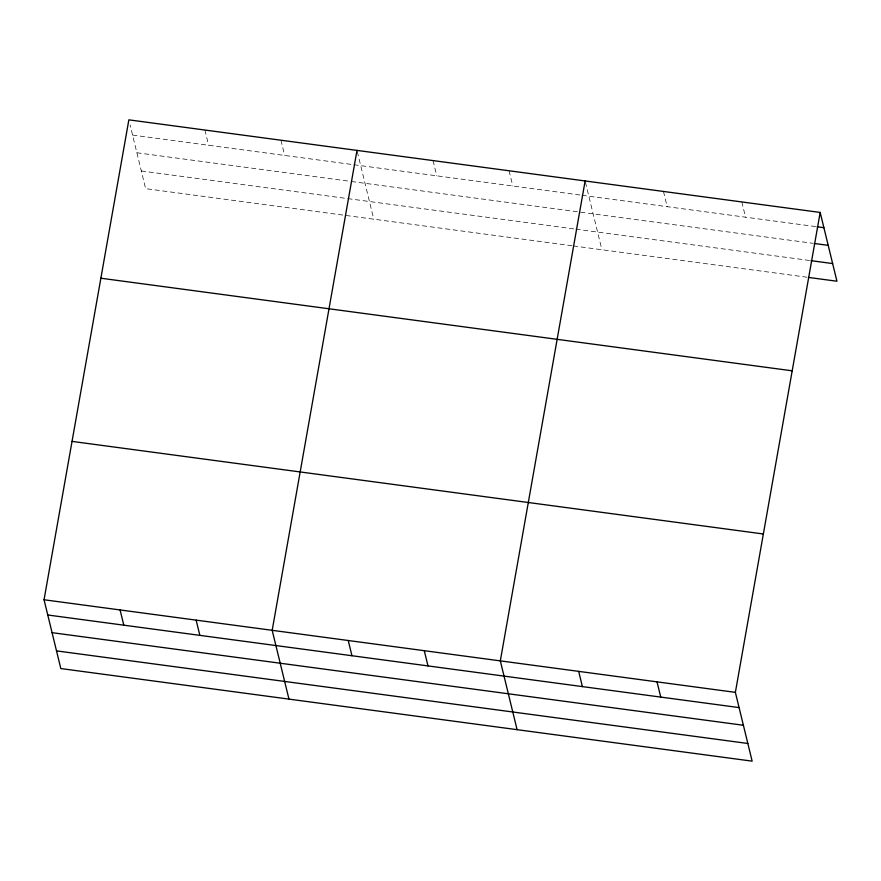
<?xml version="1.0" encoding="UTF-8"?>
<svg xmlns="http://www.w3.org/2000/svg" width="881" height="881" viewBox="0 0 881 881"><rect width="100%" height="100%" fill="white"/><g stroke="black" fill="none" stroke-linecap="round" stroke-linejoin="round"><path stroke-width="0.66" stroke-dasharray="4.41 3.3" d="M132.568 135.079L352.554 164.549M353.92 164.725L580.7 195.097M582.055 195.285L815.784 226.593M136.874 152.754L350.076 181.31M351.431 181.497L813.339 243.354M141.312 170.969L346.365 198.434M347.731 198.61L574.511 228.983M575.866 229.17L809.672 260.49M572.022 245.755L145.629 188.644L130.091 124.926M573.388 245.931L807.227 277.251M741.835 201.947L745.546 217.178M663.481 191.452L667.192 206.683M585.436 182.235L601.899 249.752M509.086 170.782L512.797 186.012M433.045 160.595L436.756 175.826M357.301 151.675L373.764 219.204M280.951 140.222L284.662 155.452M204.899 130.036L208.61 145.266"/><path stroke-width="1.32" d="M820.178 212.442L735.371 692.356L752.143 761.151L60.822 668.558L44.05 599.763L128.857 119.849L820.178 212.442L836.95 281.237L808.582 277.438M356.992 150.409L272.185 630.322L288.957 699.107M585.127 180.968L500.32 660.871L517.092 729.666M817.139 226.769L823.889 227.672M814.694 243.541L828.206 245.347M811.027 260.666L832.644 263.562M100.874 278.22L792.195 370.813M72.033 441.392L763.364 533.985M44.05 599.763L735.371 692.356M47.761 614.993L739.082 707.586M52.067 632.668L743.399 725.261M56.516 650.883L747.837 743.476M657.028 681.861L660.739 697.091M578.674 671.366L582.385 686.596M424.279 650.685L427.99 665.915M348.237 640.509L351.948 655.728M196.144 620.136L199.855 635.366M120.091 609.949L123.803 625.18"/></g></svg>
